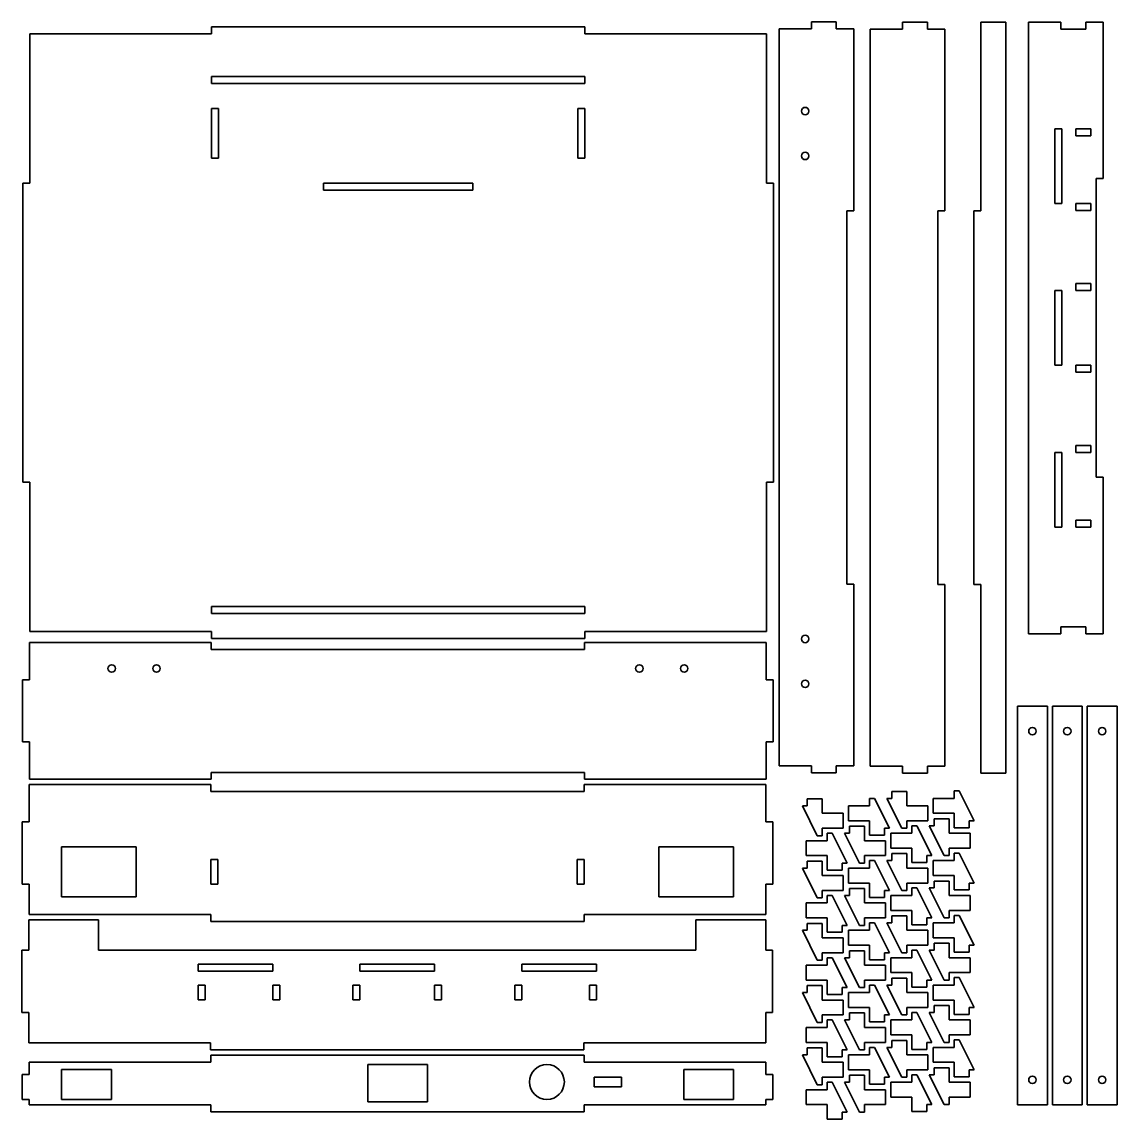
# Model space of a CAD drawing. Extents: x 245 to 1135, y 329 to 770.
# Drawn here: x 694.6 to 1134.6, y 329.4 to 770 of the extents above; entities that cross this region are included whole.
import ezdxf

# ---------------------------------------------------------------- set-up
doc = ezdxf.new("R2010")
doc.units = 0

msp = doc.modelspace()

# ---------------------------------------------------------------- linework, layer by layer
at = {"color": 7, "lineweight": 35}
for p, q in [((770.738831, 768.017761), (920.738831, 768.017761)), ((998.77478, 471.189758), (998.77478, 767.189758)), ((1028.77478, 767.189758), (1028.77478, 694.189758)), ((1035.391479, 471.103516), (1035.391479, 767.103516)), ((1065.391479, 767.103516), (1065.391479, 694.103516)), ((1079.846313, 694.071289), (1079.846313, 767.071289)), ((1089.846313, 767.071289), (1089.846313, 471.071289)), ((1099.006836, 769.907166), (1099.006836, 524.30719)), ((1129.006836, 707.107178), (1129.006836, 769.907166)), ((697.738831, 765.217773), (697.738831, 705.217773)), ((697.738831, 765.217773), (770.738831, 765.217773)), ((920.738831, 765.217773), (993.738831, 765.217773)), ((993.738831, 705.217773), (993.738831, 765.217773)), ((920.738831, 748.017761), (770.738831, 748.017761)), ((770.738831, 745.217773), (920.738831, 745.217773)), ((770.738831, 735.217773), (770.738831, 715.217773)), ((773.538818, 715.217773), (773.538818, 735.217773)), ((917.938843, 715.217773), (917.938843, 735.217773)), ((920.738831, 735.217773), (920.738831, 715.217773)), ((1109.606812, 727.107178), (1109.606812, 697.107178)), ((1112.40686, 697.107178), (1112.40686, 727.107178)), ((694.938843, 585.217773), (694.938843, 705.217773)), ((815.738831, 705.217773), (875.738831, 705.217773)), ((996.538818, 585.217773), (996.538818, 705.217773)), ((1126.206787, 707.107178), (1126.206787, 587.107178)), ((875.738831, 702.417786), (815.738831, 702.417786)), ((1025.974731, 694.189758), (1025.974731, 544.189758)), ((1062.591431, 694.103516), (1062.591431, 544.103516)), ((1077.046265, 694.071289), (1077.046265, 544.071289)), ((1109.606812, 662.107178), (1109.606812, 632.107178)), ((1112.40686, 632.107178), (1112.40686, 662.107178)), ((1109.606812, 597.107178), (1109.606812, 567.107178)), ((1112.40686, 567.107178), (1112.40686, 597.107178)), ((1129.006836, 524.30719), (1129.006836, 587.107178)), ((697.738831, 585.217773), (697.738831, 525.217773)), ((993.738831, 525.217773), (993.738831, 585.217773)), ((1028.77478, 544.189758), (1028.77478, 471.189758)), ((1065.391479, 544.103516), (1065.391479, 471.103516)), ((1079.846313, 471.071289), (1079.846313, 544.071289)), ((770.738831, 535.217773), (920.738831, 535.217773)), ((920.738831, 532.417786), (770.738831, 532.417786)), ((770.738831, 525.217773), (697.738831, 525.217773)), ((993.738831, 525.217773), (920.738831, 525.217773)), ((770.665527, 520.822021), (697.665527, 520.822021)), ((770.738831, 522.417786), (920.738831, 522.417786)), ((993.665527, 520.822021), (920.665527, 520.822021)), ((770.665527, 518.022034), (920.665527, 518.022034)), ((694.86554, 505.822021), (694.86554, 480.822021)), ((996.465515, 505.822021), (996.465515, 480.822021)), ((1094.574585, 495.155884), (1094.574585, 335.155884)), ((1106.574585, 335.155884), (1106.574585, 495.155884)), ((1108.574585, 495.155884), (1108.574585, 335.155884)), ((1120.574585, 335.155884), (1120.574585, 495.155884)), ((1122.574585, 495.155884), (1122.574585, 335.155884)), ((1134.574585, 335.155884), (1134.574585, 495.155884)), ((920.665527, 468.622009), (770.665527, 468.622009)), ((770.503845, 463.687653), (697.503845, 463.687653)), ((697.665527, 465.822021), (770.665527, 465.822021)), ((993.503845, 463.687653), (920.503845, 463.687653)), ((920.665527, 465.822021), (993.665527, 465.822021)), ((770.503845, 460.887665), (920.503845, 460.887665)), ((694.703857, 448.687653), (694.703857, 423.687653)), ((996.303833, 448.687653), (996.303833, 423.687653)), ((740.503845, 438.687653), (710.503845, 438.687653)), ((710.503845, 438.687653), (710.503845, 418.687653)), ((740.503845, 418.687653), (740.503845, 438.687653)), ((950.503845, 418.687653), (950.503845, 438.687653)), ((950.503845, 438.687653), (980.503845, 438.687653)), ((980.503845, 438.687653), (980.503845, 418.687653)), ((710.503845, 418.687653), (740.503845, 418.687653)), ((980.503845, 418.687653), (950.503845, 418.687653)), ((770.503845, 411.48764), (697.503845, 411.48764)), ((920.503845, 411.48764), (993.503845, 411.48764)), ((697.398621, 409.4133), (725.398621, 409.4133)), ((770.503845, 408.687653), (920.503845, 408.687653)), ((993.398621, 409.4133), (965.398621, 409.4133)), ((694.598633, 397.213287), (694.598633, 372.213287)), ((725.398621, 397.213287), (965.398621, 397.213287)), ((996.198608, 397.213287), (996.198608, 372.213287)), ((765.398621, 391.613281), (795.398621, 391.613281)), ((795.398621, 388.813293), (765.398621, 388.813293)), ((830.398621, 391.613281), (860.398621, 391.613281)), ((860.398621, 388.813293), (830.398621, 388.813293)), ((895.398621, 391.613281), (925.398621, 391.613281)), ((925.398621, 388.813293), (895.398621, 388.813293)), ((770.398621, 360.013275), (697.398621, 360.013275)), ((770.398621, 357.213287), (920.398621, 357.213287)), ((920.398621, 360.013275), (993.398621, 360.013275)), ((770.516785, 355.071075), (920.516785, 355.071075)), ((697.516785, 352.271088), (770.516785, 352.271088)), ((710.516785, 349.271088), (730.516785, 349.271088)), ((833.516785, 351.271088), (857.516785, 351.271088)), ((920.516785, 352.271088), (993.516785, 352.271088)), ((980.516785, 349.271088), (960.516785, 349.271088)), ((770.516785, 335.071075), (697.516785, 335.071075)), ((730.516785, 337.271088), (710.516785, 337.271088)), ((857.516785, 336.271088), (833.516785, 336.271088)), ((920.516785, 335.071075), (993.516785, 335.071075)), ((960.516785, 337.271088), (980.516785, 337.271088)), ((920.516785, 332.271088), (770.516785, 332.271088))]:
    msp.add_line(p, q, dxfattribs=at)
at = {"color": 7, "lineweight": 35, "ltscale": 0.07}
for p, q in [((770.738831, 765.217773), (770.738831, 768.017761)), ((920.738831, 765.217773), (920.738831, 768.017761)), ((1011.77478, 769.989746), (1011.77478, 767.189758)), ((1021.77478, 767.189758), (1021.77478, 769.989746)), ((1048.391479, 769.903503), (1048.391479, 767.103516)), ((1058.391479, 767.103516), (1058.391479, 769.903503)), ((1079.846313, 769.871277), (1079.846313, 767.071289)), ((1089.846313, 767.071289), (1089.846313, 769.871277)), ((1112.006836, 769.907166), (1112.006836, 767.107178)), ((1122.006836, 767.107178), (1122.006836, 769.907166)), ((770.738831, 748.017761), (770.738831, 745.217773)), ((920.738831, 745.217773), (920.738831, 748.017761)), ((770.738831, 735.217773), (773.538818, 735.217773)), ((920.738831, 735.217773), (917.938843, 735.217773)), ((1118.006836, 727.107178), (1118.006836, 724.30719)), ((1124.006836, 724.30719), (1124.006836, 727.107178)), ((773.538818, 715.217773), (770.738831, 715.217773)), ((917.938843, 715.217773), (920.738831, 715.217773)), ((697.738831, 705.217773), (694.938843, 705.217773)), ((815.738831, 705.217773), (815.738831, 702.417786)), ((875.738831, 702.417786), (875.738831, 705.217773)), ((993.738831, 705.217773), (996.538818, 705.217773)), ((1118.006836, 697.107178), (1118.006836, 694.30719)), ((1124.006836, 694.30719), (1124.006836, 697.107178)), ((1118.006836, 664.907166), (1118.006836, 662.107178)), ((1124.006836, 662.107178), (1124.006836, 664.907166)), ((1118.006836, 629.30719), (1118.006836, 632.107178)), ((1124.006836, 632.107178), (1124.006836, 629.30719)), ((1118.006836, 597.107178), (1118.006836, 599.907166)), ((1124.006836, 599.907166), (1124.006836, 597.107178)), ((697.738831, 585.217773), (694.938843, 585.217773)), ((993.738831, 585.217773), (996.538818, 585.217773)), ((1118.006836, 567.107178), (1118.006836, 569.907166)), ((1124.006836, 569.907166), (1124.006836, 567.107178)), ((770.738831, 535.217773), (770.738831, 532.417786)), ((920.738831, 532.417786), (920.738831, 535.217773)), ((770.738831, 525.217773), (770.738831, 522.417786)), ((920.738831, 525.217773), (920.738831, 522.417786)), ((1112.006836, 524.30719), (1112.006836, 527.107178)), ((1122.006836, 527.107178), (1122.006836, 524.30719)), ((770.665527, 520.822021), (770.665527, 518.022034)), ((920.665527, 520.822021), (920.665527, 518.022034)), ((697.665527, 505.822021), (694.86554, 505.822021)), ((993.665527, 505.822021), (996.465515, 505.822021)), ((697.665527, 480.822021), (694.86554, 480.822021)), ((993.665527, 480.822021), (996.465515, 480.822021)), ((770.665527, 465.822021), (770.665527, 468.622009)), ((920.665527, 465.822021), (920.665527, 468.622009)), ((1011.77478, 468.389771), (1011.77478, 471.189758)), ((1021.77478, 471.189758), (1021.77478, 468.389771)), ((1048.391479, 468.303528), (1048.391479, 471.103516)), ((1058.391479, 471.103516), (1058.391479, 468.303528)), ((1079.846313, 468.271301), (1079.846313, 471.071289)), ((1089.846313, 471.071289), (1089.846313, 468.271301)), ((770.503845, 463.687653), (770.503845, 460.887665)), ((920.503845, 463.687653), (920.503845, 460.887665)), ((1044.135742, 458.185333), (1044.135742, 460.985352)), ((1010.135742, 455.185333), (1010.135742, 457.985352)), ((1061.135742, 447.185333), (1061.135742, 449.985352)), ((697.503845, 448.687653), (694.703857, 448.687653)), ((993.503845, 448.687653), (996.303833, 448.687653)), ((1027.135742, 444.185333), (1027.135742, 446.985352)), ((1041.135742, 446.185333), (1041.135742, 443.385315)), ((1075.135742, 449.185333), (1075.135742, 446.385315)), ((773.303833, 433.687653), (770.503845, 433.687653)), ((917.703857, 433.687653), (920.503845, 433.687653)), ((1010.135742, 430.185333), (1010.135742, 432.985352)), ((1024.135742, 432.185333), (1024.135742, 429.385315)), ((1044.135742, 433.185333), (1044.135742, 435.985352)), ((1058.135742, 435.185333), (1058.135742, 432.385315)), ((694.703857, 423.687653), (697.503845, 423.687653)), ((770.503845, 423.687653), (773.303833, 423.687653)), ((920.503845, 423.687653), (917.703857, 423.687653)), ((996.303833, 423.687653), (993.503845, 423.687653)), ((1061.135742, 422.185333), (1061.135742, 424.985352)), ((1075.135742, 424.185333), (1075.135742, 421.385315)), ((1027.135742, 419.185333), (1027.135742, 421.985352)), ((1041.135742, 421.185333), (1041.135742, 418.385315)), ((770.503845, 408.687653), (770.503845, 411.48764)), ((920.503845, 408.687653), (920.503845, 411.48764)), ((1044.135742, 408.185333), (1044.135742, 410.985352)), ((1058.135742, 410.185333), (1058.135742, 407.385315)), ((1010.135742, 405.185333), (1010.135742, 407.985352)), ((1024.135742, 407.185333), (1024.135742, 404.385315)), ((697.398621, 397.213287), (694.598633, 397.213287)), ((993.398621, 397.213287), (996.198608, 397.213287)), ((1027.135742, 394.185333), (1027.135742, 396.985352)), ((1061.135742, 397.185333), (1061.135742, 399.985352)), ((1075.135742, 399.185333), (1075.135742, 396.385315)), ((1041.135742, 396.185333), (1041.135742, 393.385315)), ((765.398621, 388.813293), (765.398621, 391.613281)), ((795.398621, 391.613281), (795.398621, 388.813293)), ((830.398621, 391.613281), (830.398621, 388.813293)), ((860.398621, 391.613281), (860.398621, 388.813293)), ((895.398621, 391.613281), (895.398621, 388.813293)), ((925.398621, 391.613281), (925.398621, 388.813293)), ((1044.135742, 383.185333), (1044.135742, 385.985352)), ((1058.135742, 385.185333), (1058.135742, 382.385315)), ((765.398621, 383.213287), (768.198608, 383.213287)), ((795.398621, 383.213287), (798.198608, 383.213287)), ((827.598633, 383.213287), (830.398621, 383.213287)), ((863.198608, 383.213287), (860.398621, 383.213287)), ((895.398621, 383.213287), (892.598633, 383.213287)), ((925.398621, 383.213287), (922.598633, 383.213287)), ((1010.135742, 380.185333), (1010.135742, 382.985352)), ((1024.135742, 382.185333), (1024.135742, 379.385315)), ((768.198608, 377.213287), (765.398621, 377.213287)), ((798.198608, 377.213287), (795.398621, 377.213287)), ((830.398621, 377.213287), (827.598633, 377.213287)), ((860.398621, 377.213287), (863.198608, 377.213287)), ((892.598633, 377.213287), (895.398621, 377.213287)), ((922.598633, 377.213287), (925.398621, 377.213287)), ((1061.135742, 372.185333), (1061.135742, 374.985352)), ((694.598633, 372.213287), (697.398621, 372.213287)), ((996.198608, 372.213287), (993.398621, 372.213287)), ((1027.135742, 369.185333), (1027.135742, 371.985352)), ((1041.135742, 371.185333), (1041.135742, 368.385315)), ((1075.135742, 374.185333), (1075.135742, 371.385315)), ((770.398621, 357.213287), (770.398621, 360.013275)), ((920.398621, 357.213287), (920.398621, 360.013275)), ((1010.135742, 355.185333), (1010.135742, 357.985352)), ((1024.135742, 357.185333), (1024.135742, 354.385315)), ((1044.135742, 358.185333), (1044.135742, 360.985352)), ((1058.135742, 360.185333), (1058.135742, 357.385315)), ((770.516785, 352.271088), (770.516785, 355.071075)), ((920.516785, 352.271088), (920.516785, 355.071075)), ((1061.135742, 347.185333), (1061.135742, 349.985352)), ((1075.135742, 349.185333), (1075.135742, 346.385315)), ((697.516785, 347.271088), (694.716797, 347.271088)), ((993.516785, 347.271088), (996.316772, 347.271088)), ((1027.135742, 344.185333), (1027.135742, 346.985352)), ((1041.135742, 346.185333), (1041.135742, 343.385315)), ((697.516785, 337.271088), (694.716797, 337.271088)), ((770.516785, 332.271088), (770.516785, 335.071075)), ((920.516785, 332.271088), (920.516785, 335.071075)), ((993.516785, 337.271088), (996.316772, 337.271088)), ((1058.135742, 335.185333), (1058.135742, 332.385345)), ((1024.135742, 332.185333), (1024.135742, 329.385345))]:
    msp.add_line(p, q, dxfattribs=at)
at = {"color": 7, "lineweight": 35, "ltscale": 0.325}
for p, q in [((1011.77478, 767.189758), (998.77478, 767.189758)), ((1048.391479, 767.103516), (1035.391479, 767.103516)), ((1112.006836, 769.907166), (1099.006836, 769.907166)), ((1099.006836, 524.30719), (1112.006836, 524.30719)), ((998.77478, 471.189758), (1011.77478, 471.189758)), ((1035.391479, 471.103516), (1048.391479, 471.103516))]:
    msp.add_line(p, q, dxfattribs=at)
at = {"color": 7, "lineweight": 35, "ltscale": 0.25}
for p, q in [((1021.77478, 769.989746), (1011.77478, 769.989746)), ((1058.391479, 769.903503), (1048.391479, 769.903503)), ((1089.846313, 769.871277), (1079.846313, 769.871277)), ((1112.006836, 767.107178), (1122.006836, 767.107178)), ((1112.006836, 527.107178), (1122.006836, 527.107178)), ((1021.77478, 468.389771), (1011.77478, 468.389771)), ((1058.391479, 468.303528), (1048.391479, 468.303528)), ((1089.846313, 468.271301), (1079.846313, 468.271301)), ((770.503845, 433.687653), (770.503845, 423.687653)), ((773.303833, 423.687653), (773.303833, 433.687653)), ((917.703857, 423.687653), (917.703857, 433.687653)), ((920.503845, 433.687653), (920.503845, 423.687653)), ((694.716797, 347.271088), (694.716797, 337.271088)), ((996.316772, 347.271088), (996.316772, 337.271088))]:
    msp.add_line(p, q, dxfattribs=at)
at = {"color": 7, "lineweight": 35, "ltscale": 0.175}
for p, q in [((1028.77478, 767.189758), (1021.77478, 767.189758)), ((1065.391479, 767.103516), (1058.391479, 767.103516)), ((1129.006836, 769.907166), (1122.006836, 769.907166)), ((1122.006836, 524.30719), (1129.006836, 524.30719)), ((1021.77478, 471.189758), (1028.77478, 471.189758)), ((1058.391479, 471.103516), (1065.391479, 471.103516))]:
    msp.add_line(p, q, dxfattribs=at)
at = {"color": 7, "lineweight": 35, "ltscale": 0.070001}
for p, q in [((1112.40686, 727.107178), (1109.606812, 727.107178)), ((1129.006836, 707.107178), (1126.206787, 707.107178)), ((1112.40686, 697.107178), (1109.606812, 697.107178)), ((1028.77478, 694.189758), (1025.974731, 694.189758)), ((1065.391479, 694.103516), (1062.591431, 694.103516)), ((1079.846313, 694.071289), (1077.046265, 694.071289)), ((1112.40686, 662.107178), (1109.606812, 662.107178)), ((1112.40686, 632.107178), (1109.606812, 632.107178)), ((1112.40686, 597.107178), (1109.606812, 597.107178)), ((1129.006836, 587.107178), (1126.206787, 587.107178)), ((1109.606812, 567.107178), (1112.40686, 567.107178)), ((1028.77478, 544.189758), (1025.974731, 544.189758)), ((1065.391479, 544.103516), (1062.591431, 544.103516)), ((1079.846313, 544.071289), (1077.046265, 544.071289))]:
    msp.add_line(p, q, dxfattribs=at)
at = {"color": 7, "lineweight": 35, "ltscale": 0.15}
for p, q in [((1124.006836, 727.107178), (1118.006836, 727.107178)), ((1118.006836, 724.30719), (1124.006836, 724.30719)), ((1124.006836, 697.107178), (1118.006836, 697.107178)), ((1118.006836, 694.30719), (1124.006836, 694.30719)), ((1124.006836, 664.907166), (1118.006836, 664.907166)), ((1118.006836, 662.107178), (1124.006836, 662.107178)), ((1118.006836, 632.107178), (1124.006836, 632.107178)), ((1124.006836, 629.30719), (1118.006836, 629.30719)), ((1118.006836, 599.907166), (1124.006836, 599.907166)), ((1124.006836, 597.107178), (1118.006836, 597.107178)), ((1118.006836, 569.907166), (1124.006836, 569.907166)), ((1124.006836, 567.107178), (1118.006836, 567.107178)), ((1044.135742, 460.985352), (1050.135742, 460.985352)), ((1010.135742, 457.985352), (1016.135742, 457.985352)), ((1026.735718, 449.185333), (1026.735718, 455.185333)), ((1058.535767, 455.185333), (1058.535767, 449.185333)), ((1060.735718, 452.185333), (1060.735718, 458.185333)), ((1024.535767, 452.185333), (1024.535767, 446.185333)), ((1061.135742, 449.985352), (1067.135742, 449.985352)), ((1027.135742, 446.985352), (1033.135742, 446.985352)), ((1075.135742, 446.385315), (1069.135742, 446.385315)), ((1009.735718, 435.185333), (1009.735718, 441.185333)), ((1041.135742, 443.385315), (1035.135742, 443.385315)), ((1041.535767, 441.185333), (1041.535767, 435.185333)), ((1043.735718, 438.185333), (1043.735718, 444.185333)), ((1075.535767, 444.185333), (1075.535767, 438.185333)), ((1010.135742, 432.985352), (1016.135742, 432.985352)), ((1044.135742, 435.985352), (1050.135742, 435.985352)), ((1058.135742, 432.385315), (1052.135742, 432.385315)), ((1060.735718, 427.185333), (1060.735718, 433.185333)), ((1024.135742, 429.385315), (1018.135742, 429.385315)), ((1026.735718, 424.185333), (1026.735718, 430.185333)), ((1058.535767, 430.185333), (1058.535767, 424.185333)), ((1024.535767, 427.185333), (1024.535767, 421.185333)), ((1061.135742, 424.985352), (1067.135742, 424.985352)), ((1027.135742, 421.985352), (1033.135742, 421.985352)), ((1043.735718, 413.185333), (1043.735718, 419.185333)), ((1075.135742, 421.385315), (1069.135742, 421.385315)), ((1075.535767, 419.185333), (1075.535767, 413.185333)), ((1009.735718, 410.185333), (1009.735718, 416.185333)), ((1041.135742, 418.385315), (1035.135742, 418.385315)), ((1041.535767, 416.185333), (1041.535767, 410.185333)), ((1044.135742, 410.985352), (1050.135742, 410.985352)), ((1010.135742, 407.985352), (1016.135742, 407.985352)), ((1058.135742, 407.385315), (1052.135742, 407.385315)), ((1060.735718, 402.185333), (1060.735718, 408.185333)), ((1024.135742, 404.385315), (1018.135742, 404.385315)), ((1024.535767, 402.185333), (1024.535767, 396.185333)), ((1026.735718, 399.185333), (1026.735718, 405.185333)), ((1058.535767, 405.185333), (1058.535767, 399.185333)), ((1027.135742, 396.985352), (1033.135742, 396.985352)), ((1061.135742, 399.985352), (1067.135742, 399.985352)), ((1041.135742, 393.385315), (1035.135742, 393.385315)), ((1043.735718, 388.185333), (1043.735718, 394.185333)), ((1075.135742, 396.385315), (1069.135742, 396.385315)), ((1075.535767, 394.185333), (1075.535767, 388.185333)), ((1009.735718, 385.185333), (1009.735718, 391.185333)), ((1041.535767, 391.185333), (1041.535767, 385.185333)), ((1044.135742, 385.985352), (1050.135742, 385.985352)), ((765.398621, 383.213287), (765.398621, 377.213287)), ((768.198608, 377.213287), (768.198608, 383.213287)), ((795.398621, 383.213287), (795.398621, 377.213287)), ((798.198608, 377.213287), (798.198608, 383.213287)), ((827.598633, 383.213287), (827.598633, 377.213287)), ((830.398621, 377.213287), (830.398621, 383.213287)), ((860.398621, 377.213287), (860.398621, 383.213287)), ((863.198608, 383.213287), (863.198608, 377.213287)), ((892.598633, 377.213287), (892.598633, 383.213287)), ((895.398621, 383.213287), (895.398621, 377.213287)), ((922.598633, 377.213287), (922.598633, 383.213287)), ((925.398621, 383.213287), (925.398621, 377.213287)), ((1010.135742, 382.985352), (1016.135742, 382.985352)), ((1024.135742, 379.385315), (1018.135742, 379.385315)), ((1026.735718, 374.185333), (1026.735718, 380.185333)), ((1058.135742, 382.385315), (1052.135742, 382.385315)), ((1058.535767, 380.185333), (1058.535767, 374.185333)), ((1060.735718, 377.185333), (1060.735718, 383.185333)), ((1024.535767, 377.185333), (1024.535767, 371.185333)), ((1061.135742, 374.985352), (1067.135742, 374.985352)), ((1027.135742, 371.985352), (1033.135742, 371.985352)), ((1075.135742, 371.385315), (1069.135742, 371.385315)), ((1009.735718, 360.185333), (1009.735718, 366.185333)), ((1041.135742, 368.385315), (1035.135742, 368.385315)), ((1041.535767, 366.185333), (1041.535767, 360.185333)), ((1043.735718, 363.185333), (1043.735718, 369.185333)), ((1075.535767, 369.185333), (1075.535767, 363.185333)), ((1010.135742, 357.985352), (1016.135742, 357.985352)), ((1044.135742, 360.985352), (1050.135742, 360.985352)), ((1058.135742, 357.385315), (1052.135742, 357.385315)), ((1060.735718, 352.185333), (1060.735718, 358.185333)), ((1024.135742, 354.385315), (1018.135742, 354.385315)), ((1026.735718, 349.185333), (1026.735718, 355.185333)), ((1058.535767, 355.185333), (1058.535767, 349.185333)), ((1024.535767, 352.185333), (1024.535767, 346.185333)), ((1061.135742, 349.985352), (1067.135742, 349.985352)), ((1027.135742, 346.985352), (1033.135742, 346.985352)), ((1043.735718, 338.185333), (1043.735718, 344.185333)), ((1075.135742, 346.385315), (1069.135742, 346.385315)), ((1075.535767, 344.185333), (1075.535767, 338.185333)), ((1009.735718, 335.185333), (1009.735718, 341.185333)), ((1041.135742, 343.385315), (1035.135742, 343.385315)), ((1041.535767, 341.185333), (1041.535767, 335.185333)), ((1058.135742, 332.385345), (1052.135742, 332.385345)), ((1024.135742, 329.385345), (1018.135742, 329.385345))]:
    msp.add_line(p, q, dxfattribs=at)
at = {"color": 7, "lineweight": 35, "ltscale": 0.375}
for p, q in [((697.665527, 505.822021), (697.665527, 520.822021)), ((993.665527, 520.822021), (993.665527, 505.822021)), ((697.665527, 465.822021), (697.665527, 480.822021)), ((993.665527, 480.822021), (993.665527, 465.822021)), ((697.503845, 463.687653), (697.503845, 448.687653)), ((993.503845, 448.687653), (993.503845, 463.687653)), ((833.516785, 351.271088), (833.516785, 336.271088)), ((857.516785, 336.271088), (857.516785, 351.271088))]:
    msp.add_line(p, q, dxfattribs=at)
at = {"color": 7, "lineweight": 35, "ltscale": 0.3}
for p, q in [((1094.574585, 495.155884), (1106.574585, 495.155884)), ((1108.574585, 495.155884), (1120.574585, 495.155884)), ((1122.574585, 495.155884), (1134.574585, 495.155884)), ((710.516785, 349.271088), (710.516785, 337.271088)), ((730.516785, 337.271088), (730.516785, 349.271088)), ((960.516785, 337.271088), (960.516785, 349.271088)), ((980.516785, 349.271088), (980.516785, 337.271088)), ((1106.574585, 335.155884), (1094.574585, 335.155884)), ((1120.574585, 335.155884), (1108.574585, 335.155884)), ((1134.574585, 335.155884), (1122.574585, 335.155884))]:
    msp.add_line(p, q, dxfattribs=at)
at = {"color": 7, "lineweight": 35, "ltscale": 0.145}
for p, q in [((1050.135742, 455.185333), (1050.135742, 460.985352)), ((1016.135742, 452.185333), (1016.135742, 457.985352)), ((1067.135742, 444.185333), (1067.135742, 449.985352)), ((1069.135742, 452.185333), (1069.135742, 446.385315)), ((1033.135742, 441.185333), (1033.135742, 446.985352)), ((1035.135742, 449.185333), (1035.135742, 443.385315)), ((1052.135742, 438.185333), (1052.135742, 432.385315)), ((1016.135742, 427.185333), (1016.135742, 432.985352)), ((1018.135742, 435.185333), (1018.135742, 429.385315)), ((1050.135742, 430.185333), (1050.135742, 435.985352)), ((1035.135742, 424.185333), (1035.135742, 418.385315)), ((1067.135742, 419.185333), (1067.135742, 424.985352)), ((1069.135742, 427.185333), (1069.135742, 421.385315)), ((1033.135742, 416.185333), (1033.135742, 421.985352)), ((1018.135742, 410.185333), (1018.135742, 404.385315)), ((1050.135742, 405.185333), (1050.135742, 410.985352)), ((1052.135742, 413.185333), (1052.135742, 407.385315)), ((1016.135742, 402.185333), (1016.135742, 407.985352)), ((1069.135742, 402.185333), (1069.135742, 396.385315)), ((1033.135742, 391.185333), (1033.135742, 396.985352)), ((1035.135742, 399.185333), (1035.135742, 393.385315)), ((1067.135742, 394.185333), (1067.135742, 399.985352)), ((1052.135742, 388.185333), (1052.135742, 382.385315)), ((1018.135742, 385.185333), (1018.135742, 379.385315)), ((1050.135742, 380.185333), (1050.135742, 385.985352)), ((1016.135742, 377.185333), (1016.135742, 382.985352)), ((1067.135742, 369.185333), (1067.135742, 374.985352)), ((1069.135742, 377.185333), (1069.135742, 371.385315)), ((1033.135742, 366.185333), (1033.135742, 371.985352)), ((1035.135742, 374.185333), (1035.135742, 368.385315)), ((1052.135742, 363.185333), (1052.135742, 357.385315)), ((1016.135742, 352.185333), (1016.135742, 357.985352)), ((1018.135742, 360.185333), (1018.135742, 354.385315)), ((1050.135742, 355.185333), (1050.135742, 360.985352)), ((1035.135742, 349.185333), (1035.135742, 343.385315)), ((1067.135742, 344.185333), (1067.135742, 349.985352)), ((1069.135742, 352.185333), (1069.135742, 346.385315)), ((1033.135742, 341.185333), (1033.135742, 346.985352)), ((1018.135742, 335.185333), (1018.135742, 329.385345)), ((1052.135742, 338.185333), (1052.135742, 332.385345))]:
    msp.add_line(p, q, dxfattribs=at)
at = {"color": 7, "lineweight": 35, "ltscale": 0.075}
for p, q in [((1069.135742, 458.185333), (1069.135742, 461.185333)), ((1035.135742, 455.185333), (1035.135742, 458.185333)), ((1016.135742, 446.185333), (1016.135742, 443.185333)), ((1050.135742, 449.185333), (1050.135742, 446.185333)), ((1052.135742, 444.185333), (1052.135742, 447.185333)), ((1018.135742, 441.185333), (1018.135742, 444.185333)), ((1067.135742, 438.185333), (1067.135742, 435.185333)), ((1033.135742, 435.185333), (1033.135742, 432.185333)), ((1035.135742, 430.185333), (1035.135742, 433.185333)), ((1069.135742, 433.185333), (1069.135742, 436.185333)), ((1050.135742, 424.185333), (1050.135742, 421.185333)), ((1016.135742, 421.185333), (1016.135742, 418.185333)), ((1018.135742, 416.185333), (1018.135742, 419.185333)), ((1052.135742, 419.185333), (1052.135742, 422.185333)), ((1033.135742, 410.185333), (1033.135742, 407.185333)), ((1067.135742, 413.185333), (1067.135742, 410.185333)), ((1069.135742, 408.185333), (1069.135742, 411.185333)), ((1035.135742, 405.185333), (1035.135742, 408.185333)), ((1050.135742, 399.185333), (1050.135742, 396.185333)), ((1052.135742, 394.185333), (1052.135742, 397.185333)), ((1016.135742, 396.185333), (1016.135742, 393.185333)), ((1018.135742, 391.185333), (1018.135742, 394.185333)), ((1067.135742, 388.185333), (1067.135742, 385.185333)), ((1033.135742, 385.185333), (1033.135742, 382.185333)), ((1069.135742, 383.185333), (1069.135742, 386.185333)), ((1035.135742, 380.185333), (1035.135742, 383.185333)), ((1016.135742, 371.185333), (1016.135742, 368.185333)), ((1050.135742, 374.185333), (1050.135742, 371.185333)), ((1052.135742, 369.185333), (1052.135742, 372.185333)), ((1018.135742, 366.185333), (1018.135742, 369.185333)), ((1067.135742, 363.185333), (1067.135742, 360.185333)), ((1033.135742, 360.185333), (1033.135742, 357.185333)), ((1035.135742, 355.185333), (1035.135742, 358.185333)), ((1069.135742, 358.185333), (1069.135742, 361.185333)), ((1050.135742, 349.185333), (1050.135742, 346.185333)), ((1016.135742, 346.185333), (1016.135742, 343.185333)), ((1018.135742, 341.185333), (1018.135742, 344.185333)), ((1052.135742, 344.185333), (1052.135742, 347.185333)), ((1033.135742, 335.185333), (1033.135742, 332.185333)), ((1067.135742, 338.185333), (1067.135742, 335.185333))]:
    msp.add_line(p, q, dxfattribs=at)
at = {"color": 7, "lineweight": 35, "ltscale": 0.05}
for p, q in [((1069.135742, 461.185333), (1071.135742, 461.185333)), ((1008.135742, 455.185333), (1010.135742, 455.185333)), ((1035.135742, 458.185333), (1037.135742, 458.185333)), ((1042.135742, 458.185333), (1044.135742, 458.185333)), ((1043.135742, 446.185333), (1041.135742, 446.185333)), ((1050.135742, 446.185333), (1048.135742, 446.185333)), ((1052.135742, 447.185333), (1054.135742, 447.185333)), ((1059.135742, 447.185333), (1061.135742, 447.185333)), ((1077.135742, 449.185333), (1075.135742, 449.185333)), ((1016.135742, 443.185333), (1014.135742, 443.185333)), ((1018.135742, 444.185333), (1020.135742, 444.185333)), ((1025.135742, 444.185333), (1027.135742, 444.185333)), ((1026.135742, 432.185333), (1024.135742, 432.185333)), ((1033.135742, 432.185333), (1031.135742, 432.185333)), ((1035.135742, 433.185333), (1037.135742, 433.185333)), ((1042.135742, 433.185333), (1044.135742, 433.185333)), ((1060.135742, 435.185333), (1058.135742, 435.185333)), ((1067.135742, 435.185333), (1065.135742, 435.185333)), ((1069.135742, 436.185333), (1071.135742, 436.185333)), ((1008.135742, 430.185333), (1010.135742, 430.185333)), ((1077.135742, 424.185333), (1075.135742, 424.185333)), ((1018.135742, 419.185333), (1020.135742, 419.185333)), ((1025.135742, 419.185333), (1027.135742, 419.185333)), ((1043.135742, 421.185333), (1041.135742, 421.185333)), ((1050.135742, 421.185333), (1048.135742, 421.185333)), ((1052.135742, 422.185333), (1054.135742, 422.185333)), ((1059.135742, 422.185333), (1061.135742, 422.185333)), ((1016.135742, 418.185333), (1014.135742, 418.185333)), ((1060.135742, 410.185333), (1058.135742, 410.185333)), ((1067.135742, 410.185333), (1065.135742, 410.185333)), ((1069.135742, 411.185333), (1071.135742, 411.185333)), ((1026.135742, 407.185333), (1024.135742, 407.185333)), ((1033.135742, 407.185333), (1031.135742, 407.185333)), ((1035.135742, 408.185333), (1037.135742, 408.185333)), ((1042.135742, 408.185333), (1044.135742, 408.185333)), ((1008.135742, 405.185333), (1010.135742, 405.185333)), ((1052.135742, 397.185333), (1054.135742, 397.185333)), ((1059.135742, 397.185333), (1061.135742, 397.185333)), ((1077.135742, 399.185333), (1075.135742, 399.185333)), ((1016.135742, 393.185333), (1014.135742, 393.185333)), ((1018.135742, 394.185333), (1020.135742, 394.185333)), ((1025.135742, 394.185333), (1027.135742, 394.185333)), ((1043.135742, 396.185333), (1041.135742, 396.185333)), ((1050.135742, 396.185333), (1048.135742, 396.185333)), ((1060.135742, 385.185333), (1058.135742, 385.185333)), ((1067.135742, 385.185333), (1065.135742, 385.185333)), ((1069.135742, 386.185333), (1071.135742, 386.185333)), ((1008.135742, 380.185333), (1010.135742, 380.185333)), ((1026.135742, 382.185333), (1024.135742, 382.185333)), ((1033.135742, 382.185333), (1031.135742, 382.185333)), ((1035.135742, 383.185333), (1037.135742, 383.185333)), ((1042.135742, 383.185333), (1044.135742, 383.185333)), ((1043.135742, 371.185333), (1041.135742, 371.185333)), ((1050.135742, 371.185333), (1048.135742, 371.185333)), ((1052.135742, 372.185333), (1054.135742, 372.185333)), ((1059.135742, 372.185333), (1061.135742, 372.185333)), ((1077.135742, 374.185333), (1075.135742, 374.185333)), ((1016.135742, 368.185333), (1014.135742, 368.185333)), ((1018.135742, 369.185333), (1020.135742, 369.185333)), ((1025.135742, 369.185333), (1027.135742, 369.185333)), ((1026.135742, 357.185333), (1024.135742, 357.185333)), ((1033.135742, 357.185333), (1031.135742, 357.185333)), ((1035.135742, 358.185333), (1037.135742, 358.185333)), ((1042.135742, 358.185333), (1044.135742, 358.185333)), ((1060.135742, 360.185333), (1058.135742, 360.185333)), ((1067.135742, 360.185333), (1065.135742, 360.185333)), ((1069.135742, 361.185333), (1071.135742, 361.185333)), ((1008.135742, 355.185333), (1010.135742, 355.185333)), ((1077.135742, 349.185333), (1075.135742, 349.185333)), ((1018.135742, 344.185333), (1020.135742, 344.185333)), ((1025.135742, 344.185333), (1027.135742, 344.185333)), ((1043.135742, 346.185333), (1041.135742, 346.185333)), ((1050.135742, 346.185333), (1048.135742, 346.185333)), ((1052.135742, 347.185333), (1054.135742, 347.185333)), ((1059.135742, 347.185333), (1061.135742, 347.185333)), ((1016.135742, 343.185333), (1014.135742, 343.185333)), ((1060.135742, 335.185333), (1058.135742, 335.185333)), ((1067.135742, 335.185333), (1065.135742, 335.185333)), ((1026.135742, 332.185333), (1024.135742, 332.185333)), ((1033.135742, 332.185333), (1031.135742, 332.185333))]:
    msp.add_line(p, q, dxfattribs=at)
at = {"color": 7, "lineweight": 35, "ltscale": 0.33541}
for p, q in [((1077.135742, 449.185333), (1071.135742, 461.185333)), ((1008.135742, 455.185333), (1014.135742, 443.185333)), ((1043.135742, 446.185333), (1037.135742, 458.185333)), ((1042.135742, 458.185333), (1048.135742, 446.185333)), ((1060.135742, 435.185333), (1054.135742, 447.185333)), ((1059.135742, 447.185333), (1065.135742, 435.185333)), ((1026.135742, 432.185333), (1020.135742, 444.185333)), ((1025.135742, 444.185333), (1031.135742, 432.185333)), ((1043.135742, 421.185333), (1037.135742, 433.185333)), ((1042.135742, 433.185333), (1048.135742, 421.185333)), ((1077.135742, 424.185333), (1071.135742, 436.185333)), ((1008.135742, 430.185333), (1014.135742, 418.185333)), ((1026.135742, 407.185333), (1020.135742, 419.185333)), ((1025.135742, 419.185333), (1031.135742, 407.185333)), ((1060.135742, 410.185333), (1054.135742, 422.185333)), ((1059.135742, 422.185333), (1065.135742, 410.185333)), ((1077.135742, 399.185333), (1071.135742, 411.185333)), ((1043.135742, 396.185333), (1037.135742, 408.185333)), ((1042.135742, 408.185333), (1048.135742, 396.185333)), ((1008.135742, 405.185333), (1014.135742, 393.185333)), ((1060.135742, 385.185333), (1054.135742, 397.185333)), ((1059.135742, 397.185333), (1065.135742, 385.185333)), ((1026.135742, 382.185333), (1020.135742, 394.185333)), ((1025.135742, 394.185333), (1031.135742, 382.185333)), ((1077.135742, 374.185333), (1071.135742, 386.185333)), ((1008.135742, 380.185333), (1014.135742, 368.185333)), ((1043.135742, 371.185333), (1037.135742, 383.185333)), ((1042.135742, 383.185333), (1048.135742, 371.185333)), ((1060.135742, 360.185333), (1054.135742, 372.185333)), ((1059.135742, 372.185333), (1065.135742, 360.185333)), ((1026.135742, 357.185333), (1020.135742, 369.185333)), ((1025.135742, 369.185333), (1031.135742, 357.185333)), ((1043.135742, 346.185333), (1037.135742, 358.185333)), ((1042.135742, 358.185333), (1048.135742, 346.185333)), ((1077.135742, 349.185333), (1071.135742, 361.185333)), ((1008.135742, 355.185333), (1014.135742, 343.185333)), ((1026.135742, 332.185333), (1020.135742, 344.185333)), ((1025.135742, 344.185333), (1031.135742, 332.185333)), ((1060.135742, 335.185333), (1054.135742, 347.185333)), ((1059.135742, 347.185333), (1065.135742, 335.185333))]:
    msp.add_line(p, q, dxfattribs=at)
at = {"color": 7, "lineweight": 35, "ltscale": 0.210001}
for p, q in [((1026.735718, 455.185333), (1035.135742, 455.185333)), ((1050.135742, 455.185333), (1058.535767, 455.185333)), ((1060.735718, 458.185333), (1069.135742, 458.185333)), ((1016.135742, 452.185333), (1024.535767, 452.185333)), ((1069.135742, 452.185333), (1060.735718, 452.185333)), ((1024.535767, 446.185333), (1016.135742, 446.185333)), ((1035.135742, 449.185333), (1026.735718, 449.185333)), ((1058.535767, 449.185333), (1050.135742, 449.185333)), ((1009.735718, 441.185333), (1018.135742, 441.185333)), ((1033.135742, 441.185333), (1041.535767, 441.185333)), ((1043.735718, 444.185333), (1052.135742, 444.185333)), ((1067.135742, 444.185333), (1075.535767, 444.185333)), ((1052.135742, 438.185333), (1043.735718, 438.185333)), ((1075.535767, 438.185333), (1067.135742, 438.185333)), ((1018.135742, 435.185333), (1009.735718, 435.185333)), ((1041.535767, 435.185333), (1033.135742, 435.185333)), ((1060.735718, 433.185333), (1069.135742, 433.185333)), ((1026.735718, 430.185333), (1035.135742, 430.185333)), ((1050.135742, 430.185333), (1058.535767, 430.185333)), ((1016.135742, 427.185333), (1024.535767, 427.185333)), ((1035.135742, 424.185333), (1026.735718, 424.185333)), ((1058.535767, 424.185333), (1050.135742, 424.185333)), ((1069.135742, 427.185333), (1060.735718, 427.185333)), ((1024.535767, 421.185333), (1016.135742, 421.185333)), ((1043.735718, 419.185333), (1052.135742, 419.185333)), ((1067.135742, 419.185333), (1075.535767, 419.185333)), ((1009.735718, 416.185333), (1018.135742, 416.185333)), ((1033.135742, 416.185333), (1041.535767, 416.185333)), ((1018.135742, 410.185333), (1009.735718, 410.185333)), ((1041.535767, 410.185333), (1033.135742, 410.185333)), ((1052.135742, 413.185333), (1043.735718, 413.185333)), ((1075.535767, 413.185333), (1067.135742, 413.185333)), ((1060.735718, 408.185333), (1069.135742, 408.185333)), ((1016.135742, 402.185333), (1024.535767, 402.185333)), ((1026.735718, 405.185333), (1035.135742, 405.185333)), ((1050.135742, 405.185333), (1058.535767, 405.185333)), ((1069.135742, 402.185333), (1060.735718, 402.185333)), ((1035.135742, 399.185333), (1026.735718, 399.185333)), ((1058.535767, 399.185333), (1050.135742, 399.185333)), ((1024.535767, 396.185333), (1016.135742, 396.185333)), ((1043.735718, 394.185333), (1052.135742, 394.185333)), ((1067.135742, 394.185333), (1075.535767, 394.185333)), ((1009.735718, 391.185333), (1018.135742, 391.185333)), ((1033.135742, 391.185333), (1041.535767, 391.185333)), ((1052.135742, 388.185333), (1043.735718, 388.185333)), ((1075.535767, 388.185333), (1067.135742, 388.185333)), ((1018.135742, 385.185333), (1009.735718, 385.185333)), ((1041.535767, 385.185333), (1033.135742, 385.185333)), ((1026.735718, 380.185333), (1035.135742, 380.185333)), ((1050.135742, 380.185333), (1058.535767, 380.185333)), ((1060.735718, 383.185333), (1069.135742, 383.185333)), ((1016.135742, 377.185333), (1024.535767, 377.185333)), ((1069.135742, 377.185333), (1060.735718, 377.185333)), ((1024.535767, 371.185333), (1016.135742, 371.185333)), ((1035.135742, 374.185333), (1026.735718, 374.185333)), ((1058.535767, 374.185333), (1050.135742, 374.185333)), ((1009.735718, 366.185333), (1018.135742, 366.185333)), ((1033.135742, 366.185333), (1041.535767, 366.185333)), ((1043.735718, 369.185333), (1052.135742, 369.185333)), ((1067.135742, 369.185333), (1075.535767, 369.185333)), ((1052.135742, 363.185333), (1043.735718, 363.185333)), ((1075.535767, 363.185333), (1067.135742, 363.185333)), ((1018.135742, 360.185333), (1009.735718, 360.185333)), ((1041.535767, 360.185333), (1033.135742, 360.185333)), ((1060.735718, 358.185333), (1069.135742, 358.185333)), ((1026.735718, 355.185333), (1035.135742, 355.185333)), ((1050.135742, 355.185333), (1058.535767, 355.185333)), ((1016.135742, 352.185333), (1024.535767, 352.185333)), ((1035.135742, 349.185333), (1026.735718, 349.185333)), ((1058.535767, 349.185333), (1050.135742, 349.185333)), ((1069.135742, 352.185333), (1060.735718, 352.185333)), ((1024.535767, 346.185333), (1016.135742, 346.185333)), ((1043.735718, 344.185333), (1052.135742, 344.185333)), ((1067.135742, 344.185333), (1075.535767, 344.185333)), ((1009.735718, 341.185333), (1018.135742, 341.185333)), ((1033.135742, 341.185333), (1041.535767, 341.185333)), ((1018.135742, 335.185333), (1009.735718, 335.185333)), ((1041.535767, 335.185333), (1033.135742, 335.185333)), ((1052.135742, 338.185333), (1043.735718, 338.185333)), ((1075.535767, 338.185333), (1067.135742, 338.185333))]:
    msp.add_line(p, q, dxfattribs=at)
at = {"color": 7, "lineweight": 35, "ltscale": 0.305}
for p, q in [((697.503845, 423.687653), (697.503845, 411.48764)), ((993.503845, 411.48764), (993.503845, 423.687653)), ((697.398621, 409.4133), (697.398621, 397.213287)), ((725.398621, 409.4133), (725.398621, 397.213287)), ((965.398621, 409.4133), (965.398621, 397.213287)), ((993.398621, 397.213287), (993.398621, 409.4133)), ((697.398621, 372.213287), (697.398621, 360.013275)), ((993.398621, 360.013275), (993.398621, 372.213287))]:
    msp.add_line(p, q, dxfattribs=at)
at = {"color": 7, "lineweight": 35, "ltscale": 0.125}
for p, q in [((697.516785, 352.271088), (697.516785, 347.271088)), ((993.516785, 347.271088), (993.516785, 352.271088))]:
    msp.add_line(p, q, dxfattribs=at)
at = {"color": 7, "lineweight": 35, "ltscale": 0.275}
for p, q in [((924.516785, 346.271088), (935.516785, 346.271088)), ((935.516785, 342.271088), (924.516785, 342.271088))]:
    msp.add_line(p, q, dxfattribs=at)
at = {"color": 7, "lineweight": 35, "ltscale": 0.1}
for p, q in [((924.516785, 346.271088), (924.516785, 342.271088)), ((935.516785, 342.271088), (935.516785, 346.271088))]:
    msp.add_line(p, q, dxfattribs=at)
at = {"color": 7, "lineweight": 35, "ltscale": 0.055}
for p, q in [((697.516785, 337.271088), (697.516785, 335.071075)), ((993.516785, 335.071075), (993.516785, 337.271088))]:
    msp.add_line(p, q, dxfattribs=at)
at = {"color": 7, "lineweight": 35}
for centre, radius in [((1009.27478, 734.189758), 1.5), ((1009.27478, 716.189758), 1.5), ((1009.27478, 522.189758), 1.5), ((730.665527, 510.322021), 1.5), ((748.665527, 510.322021), 1.5), ((942.665527, 510.322021), 1.5), ((960.665527, 510.322021), 1.5), ((1009.27478, 504.189758), 1.5), ((1100.574585, 485.155884), 1.5), ((1114.574585, 485.155884), 1.5), ((1128.574585, 485.155884), 1.5), ((905.516785, 344.271088), 7), ((1100.574585, 345.155884), 1.5), ((1114.574585, 345.155884), 1.5), ((1128.574585, 345.155884), 1.5)]:
    msp.add_circle(centre, radius, dxfattribs=at)

doc.saveas('drawing.dxf')
